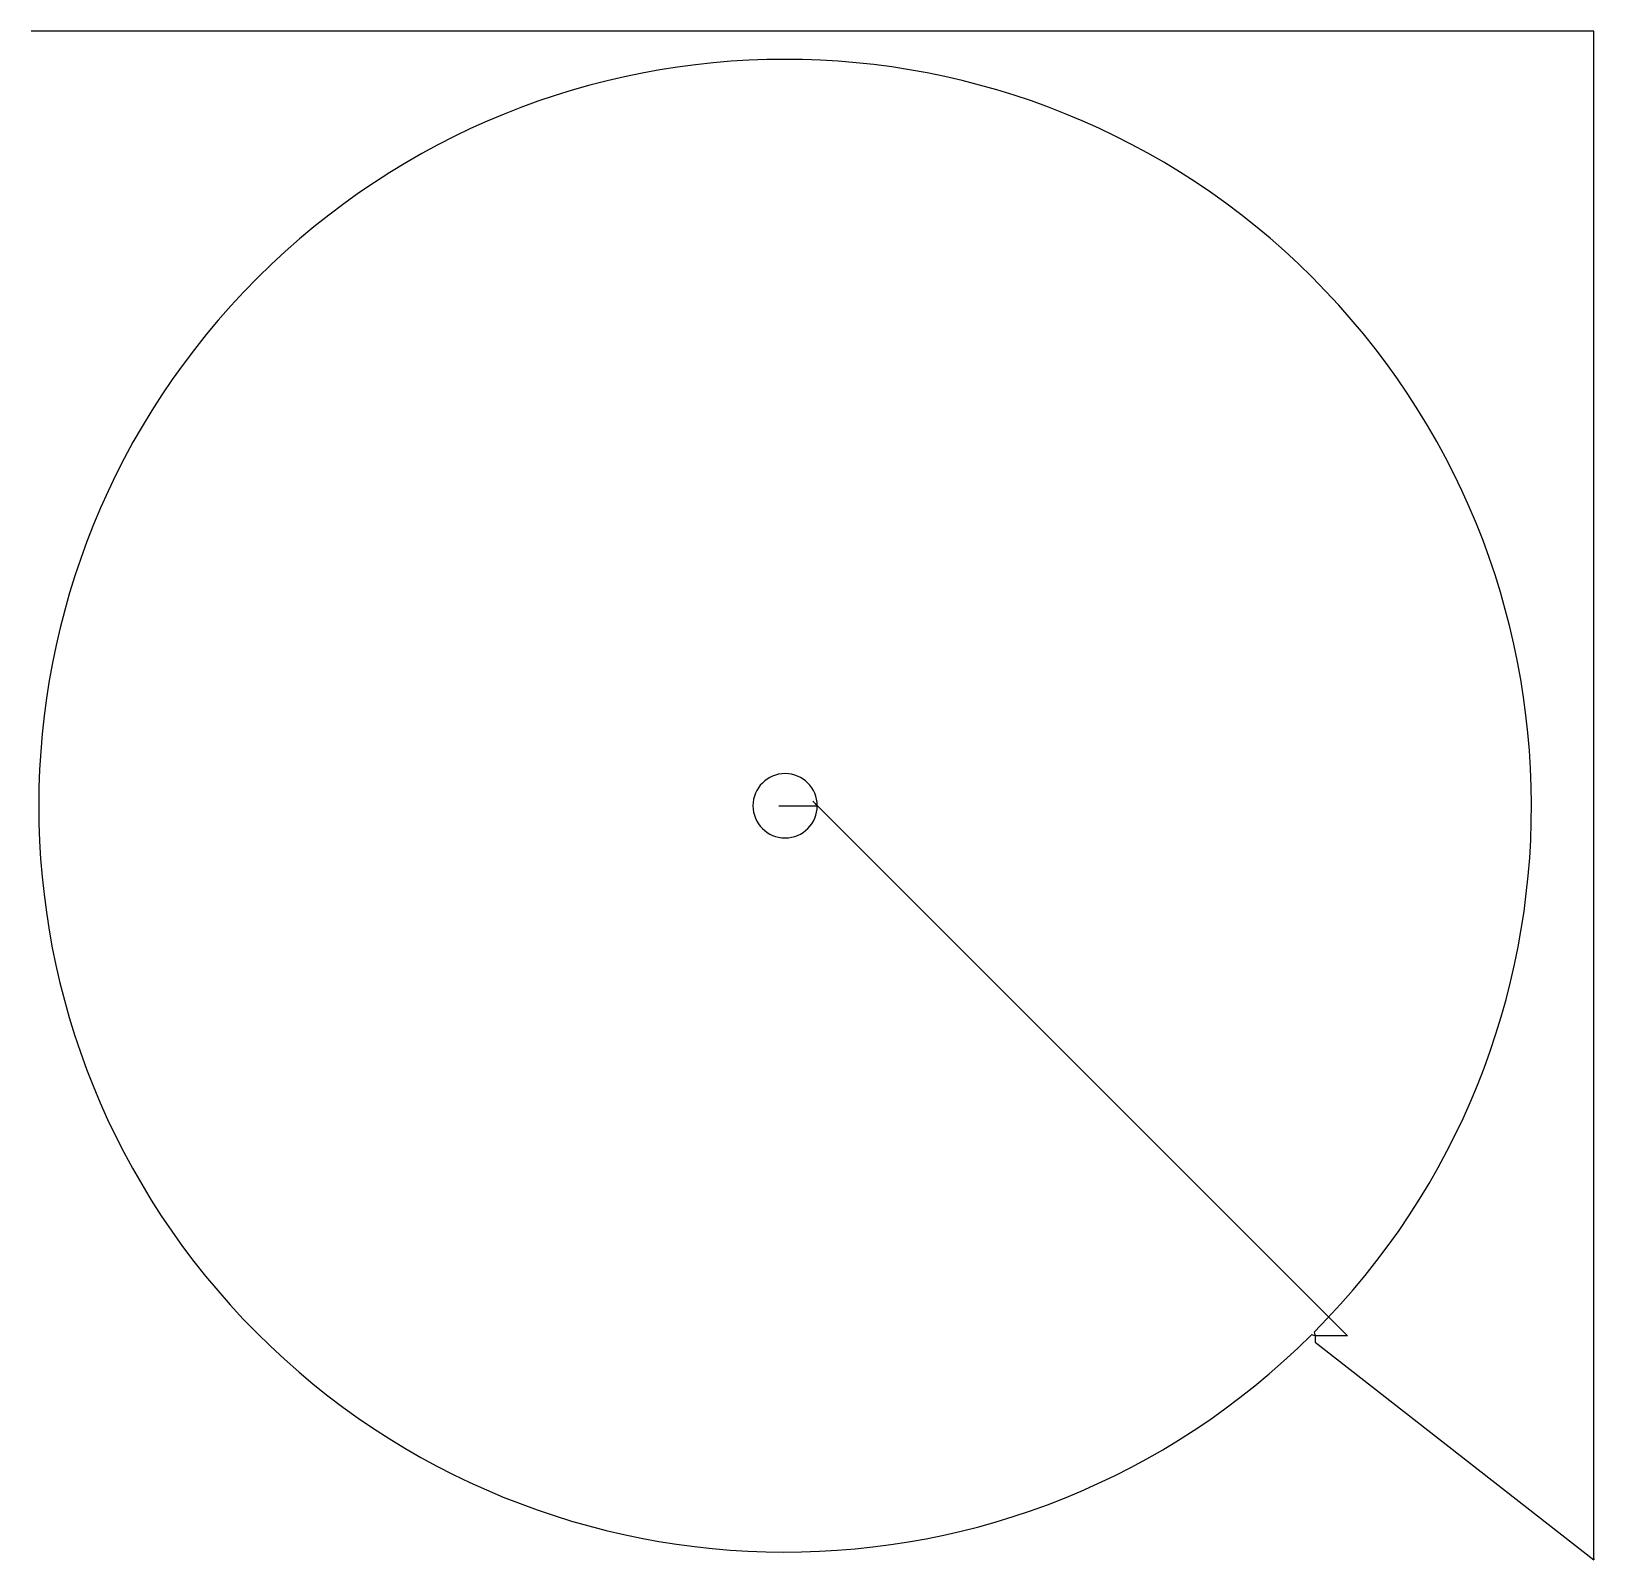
# Model space of a CAD drawing. Header units: metres. Extents: x 1845 to 3061, y 0 to 1189.
import ezdxf

# ---------------------------------------------------------------- set-up
doc = ezdxf.new("R2010")
doc.units = ezdxf.units.M

msp = doc.modelspace()

# ---------------------------------------------------------------- linework, layer by layer
at = {"layer": 'TOOL_0'}
for p, q in [((1846.272, 1188.802), (1845.272, 1188.802)), ((3060.534, 1188.802), (1846.272, 1188.802)), ((3060.534, 1.002), (3060.534, 1188.802)), ((2426.609, 586.438), (2456.609, 586.438)), ((2456.609, 586.438), (2453.073, 589.974)), ((2453.073, 589.974), (2868.919, 174.124)), ((2843.919, 174.124), (2841.02, 174.902)), ((2843.139, 177.022), (2843.919, 174.125)), ((2843.919, 174.125), (2843.919, 169.125)), ((2868.919, 174.124), (2843.919, 174.124)), ((2843.919, 169.125), (3060.534, 0.002)), ((3060.534, 0.002), (3060.534, 1.002)), ((3060.534, 1.002), (3060.534, 0.002)), ((3060.534, 0.002), (3060.534, 1.002))]:
    msp.add_line(p, q, dxfattribs=at)
for centre, radius, start, end in [((2431.608, 586.439), 580.5, 315.14754, 134.999651), ((2431.609, 586.439), 580.5, 134.999721, 314.851622), ((2431.609, 586.438), 25, 0, 180), ((2431.609, 586.438), 25, 180, 0)]:
    msp.add_arc(centre, radius, start, end, dxfattribs=at)

doc.saveas('drawing.dxf')
